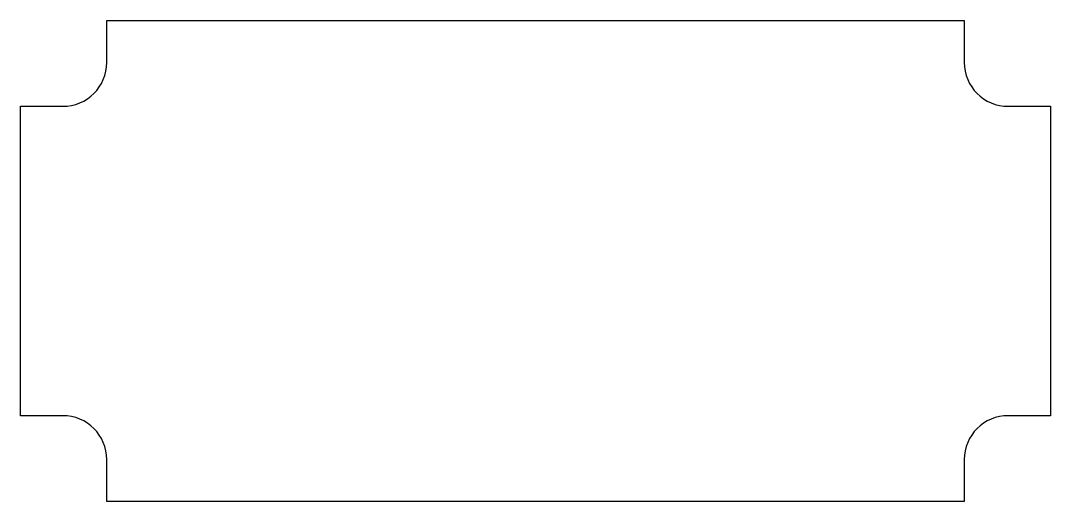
# Model space of a CAD drawing. Extents: x -47 to 47, y -21.9 to 21.9.
import ezdxf

# ---------------------------------------------------------------- set-up
doc = ezdxf.new("R2010")
doc.units = 0
doc.layers.get('0').update_dxf_attribs({"linetype": 'continuous'})

msp = doc.modelspace()

# ---------------------------------------------------------------- linework, layer by layer
at = {"color": 7}
msp.add_lwpolyline([(-46.95, 0), (-46.95, 14.1), (-43.1, 14.1, 0.414211), (-39.1, 18.1), (-39.1, 21.915), (0, 21.915), (39.1, 21.915), (39.1, 18.1, 0.414211), (43.1, 14.1), (46.95, 14.1), (46.95, 0), (46.95, -14.1), (43.1, -14.1, 0.414211), (39.1, -18.1), (39.1, -21.915), (0, -21.915), (-39.1, -21.915), (-39.1, -18.1, 0.414211), (-43.1, -14.1), (-46.95, -14.1)], format="xyb", close=True, dxfattribs=at)

doc.saveas('drawing.dxf')
